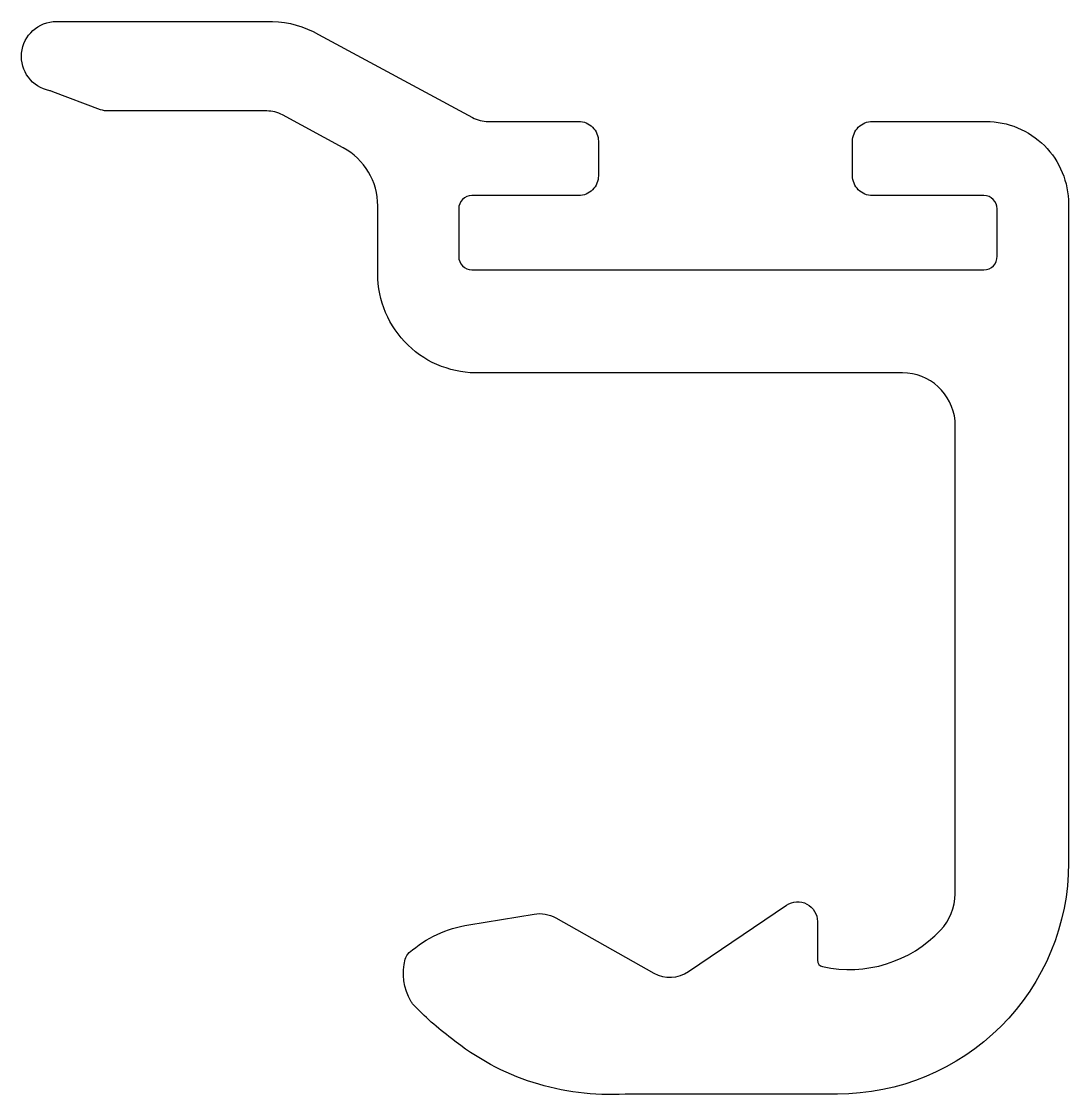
# Model space of a CAD drawing. Extents: x 270.2 to 286.1, y 299.4 to 315.6.
import ezdxf

# ---------------------------------------------------------------- set-up
doc = ezdxf.new("R2010")
doc.units = 0
doc.layers.get('0').update_dxf_attribs({"linetype": 'CONTINUOUS'})

msp = doc.modelspace()

# ---------------------------------------------------------------- linework, layer by layer
msp.add_lwpolyline([(271.546, 314.254, -0.101386), (271.427, 314.273), (270.704, 314.546, 0.041785), (270.656, 314.56, -0.90761), (270.758, 315.61), (274.028, 315.61, -0.12288), (274.727, 315.413), (277.059, 314.155, 0.12433), (277.296, 314.095), (278.667, 314.095, -0.414214), (278.967, 313.795), (278.967, 313.273, -0.414214), (278.667, 312.973), (277.051, 312.973, 0.414214), (276.851, 312.773), (276.851, 312.05, 0.414214), (277.051, 311.85), (284.807, 311.85, 0.419585), (285.007, 312.053), (285.007, 312.773, 0.414214), (284.807, 312.973), (283.116, 312.973, -0.414214), (282.816, 313.273), (282.816, 313.534), (282.816, 313.795, -0.414214), (283.116, 314.095), (284.838, 314.095, -0.414214), (286.088, 312.845), (286.088, 302.866, -0.414214), (282.588, 299.366), (279.373, 299.366, -0.188607), (276.743, 300.209, -0.046351), (276.153, 300.732, -0.058464), (276.126, 300.77, -0.196658), (276.042, 301.408, -0.14869), (276.103, 301.507, -0.143816), (277.005, 301.929), (277.993, 302.092, -0.170408), (278.32, 302.034), (279.808, 301.198, 0.284247), (280.333, 301.22), (281.816, 302.226, -0.601459), (282.284, 301.978), (282.284, 301.392, 0.353115), (282.363, 301.295, 0.262039), (284.15, 301.847, 0.191982), (284.369, 302.397), (284.369, 309.559, 0.388427), (283.572, 310.288), (277.178, 310.288, -0.424494), (275.625, 311.787), (275.625, 312.817, 0.275365), (275.101, 313.697), (274.183, 314.194, 0.124633), (273.945, 314.254), (271.533, 314.254)], format="xyb")

doc.saveas('drawing.dxf')
